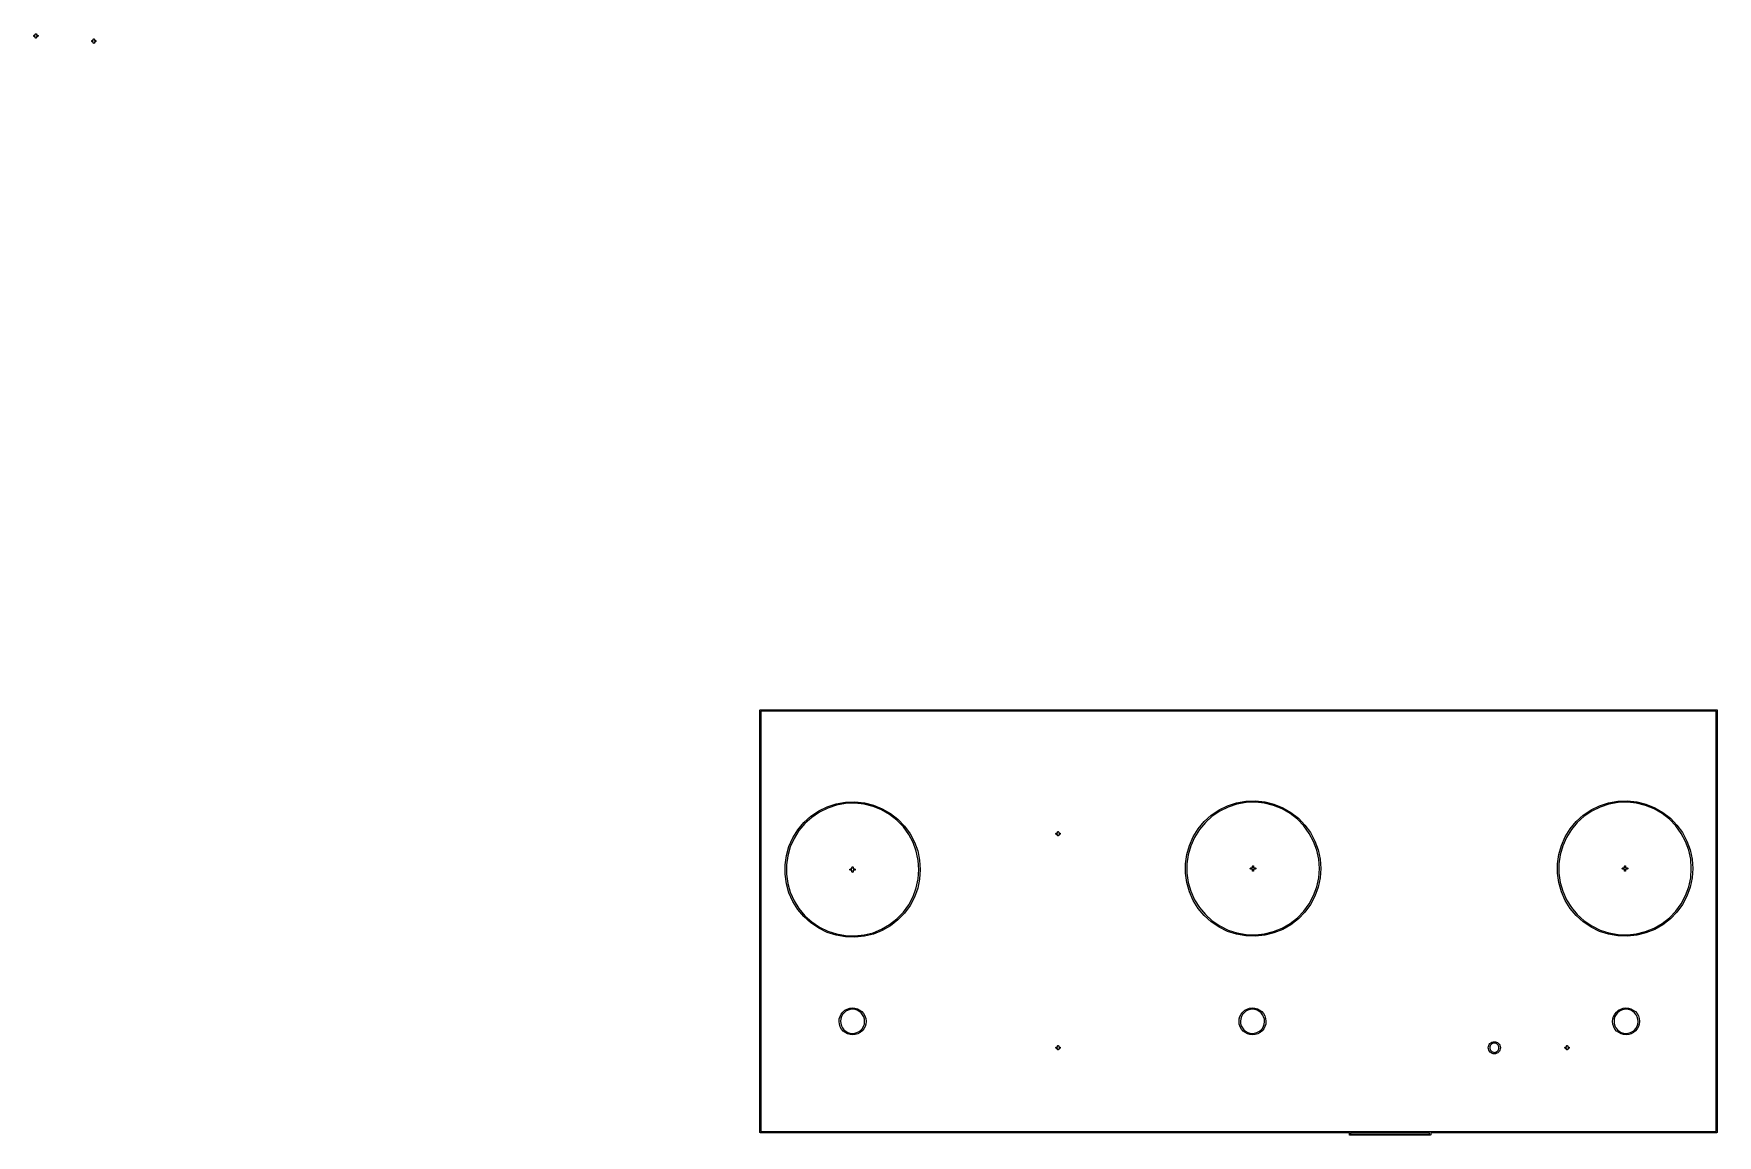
# Model space of a CAD drawing. Extents: x -7 to 196, y -132 to 1.
import ezdxf

# ---------------------------------------------------------------- set-up
doc = ezdxf.new("R2010")
doc.units = 0
doc.header["$MEASUREMENT"] = 0
doc.layers.add('BLACK', color=7, linetype='CONTINUOUS')

msp = doc.modelspace()

# ---------------------------------------------------------------- linework, layer by layer
at = {"layer": 'BLACK', "linetype": 'CONTINUOUS'}
for p, q in [((-7.25086, 0.635), (-7.24941, 0.649702)), ((-7.24941, 0.620298), (-7.25086, 0.635)), ((-7.24941, 0.649702), (-7.24512, 0.66384)), ((-7.24512, 0.60616), (-7.24941, 0.620298)), ((-7.24512, 0.66384), (-7.23816, 0.676869)), ((-7.23816, 0.593131), (-7.24512, 0.60616)), ((-7.23816, 0.676869), (-7.22879, 0.688289)), ((-7.22879, 0.581711), (-7.23816, 0.593131)), ((-7.22879, 0.688289), (-7.21737, 0.697661)), ((-7.21737, 0.572339), (-7.22879, 0.581711)), ((-7.21737, 0.697661), (-7.20434, 0.704625)), ((-7.20434, 0.565375), (-7.21737, 0.572339)), ((-7.20434, 0.704625), (-7.1902, 0.708914)), ((-7.1902, 0.561086), (-7.20434, 0.565375)), ((-7.1902, 0.708914), (-7.17917, 0.71)), ((-7.17917, 0.56), (-7.1902, 0.561086)), ((-7.17917, 0.71), (-7.06, 0.71)), ((-7.06, 0.56), (-7.17917, 0.56)), ((-7.06, 0.829175), (-7.05891, 0.840202)), ((-7.06, 0.71), (-7.06, 0.829175)), ((-7.06, 0.440825), (-7.06, 0.56)), ((-7.05891, 0.429798), (-7.06, 0.440825)), ((-7.05891, 0.840202), (-7.05462, 0.85434)), ((-7.05462, 0.41566), (-7.05891, 0.429798)), ((-7.05462, 0.85434), (-7.04766, 0.867369)), ((-7.04766, 0.402631), (-7.05462, 0.41566)), ((-7.04766, 0.867369), (-7.03829, 0.878789)), ((-7.03829, 0.391211), (-7.04766, 0.402631)), ((-7.03829, 0.878789), (-7.02687, 0.888161)), ((-7.02687, 0.381839), (-7.03829, 0.391211)), ((-7.02687, 0.888161), (-7.01384, 0.895125)), ((-7.01384, 0.374875), (-7.02687, 0.381839)), ((-7.01384, 0.895125), (-6.9997, 0.899414)), ((-6.9997, 0.370586), (-7.01384, 0.374875)), ((-6.9997, 0.899414), (-6.985, 0.900862)), ((-6.985, 0.369138), (-6.9997, 0.370586)), ((-6.985, 0.900862), (-6.9703, 0.899414)), ((-6.9703, 0.370586), (-6.985, 0.369138)), ((-6.9703, 0.899414), (-6.95616, 0.895125)), ((-6.95616, 0.374875), (-6.9703, 0.370586)), ((-6.95616, 0.895125), (-6.94313, 0.888161)), ((-6.94313, 0.381839), (-6.95616, 0.374875)), ((-6.94313, 0.888161), (-6.93171, 0.878789)), ((-6.93171, 0.391211), (-6.94313, 0.381839)), ((-6.93171, 0.878789), (-6.92234, 0.867369)), ((-6.92234, 0.402631), (-6.93171, 0.391211)), ((-6.92234, 0.867369), (-6.91538, 0.85434)), ((-6.91538, 0.41566), (-6.92234, 0.402631)), ((-6.91538, 0.85434), (-6.91109, 0.840202)), ((-6.91109, 0.429798), (-6.91538, 0.41566)), ((-6.91109, 0.840202), (-6.91, 0.829175)), ((-6.91, 0.440825), (-6.91109, 0.429798)), ((-6.91, 0.829175), (-6.91, 0.71)), ((-6.91, 0.71), (-6.79082, 0.71)), ((-6.79082, 0.56), (-6.91, 0.56)), ((-6.91, 0.56), (-6.91, 0.440825)), ((-6.79082, 0.71), (-6.7798, 0.708914)), ((-6.7798, 0.561086), (-6.79082, 0.56)), ((-6.7798, 0.708914), (-6.76566, 0.704625)), ((-6.76566, 0.565375), (-6.7798, 0.561086)), ((-6.76566, 0.704625), (-6.75263, 0.697661)), ((-6.75263, 0.572339), (-6.76566, 0.565375)), ((-6.75263, 0.697661), (-6.74121, 0.688289)), ((-6.74121, 0.581711), (-6.75263, 0.572339)), ((-6.74121, 0.688289), (-6.73184, 0.676869)), ((-6.73184, 0.593131), (-6.74121, 0.581711)), ((-6.73184, 0.676869), (-6.72487, 0.66384)), ((-6.72487, 0.60616), (-6.73184, 0.593131)), ((-6.72487, 0.66384), (-6.72059, 0.649702)), ((-6.72059, 0.620298), (-6.72487, 0.60616)), ((-6.72059, 0.649702), (-6.71914, 0.635)), ((-6.71914, 0.635), (-6.72059, 0.620298)), ((-0.265862, 0), (-0.264414, 0.014702)), ((-0.264414, -0.014702), (-0.265862, 0)), ((-0.264414, 0.014702), (-0.260125, 0.02884)), ((-0.260125, 0.02884), (-0.253161, 0.041869)), ((-0.253161, 0.041869), (-0.243789, 0.053289)), ((-0.243789, 0.053289), (-0.232369, 0.062661)), ((-0.232369, 0.062661), (-0.21934, 0.069625)), ((-0.21934, 0.069625), (-0.205202, 0.073914)), ((-0.205202, 0.073914), (-0.194175, 0.075)), ((-0.194175, 0.075), (-0.075, 0.075)), ((-0.075, 0.075), (-0.074999, 0.194175)), ((-0.074999, 0.194175), (-0.073913, 0.205202)), ((-0.073913, 0.205202), (-0.069624, 0.21934)), ((-0.069624, 0.21934), (-0.06266, 0.232369)), ((-0.06266, 0.232369), (-0.053288, 0.243789)), ((-0.053288, 0.243789), (-0.041868, 0.253161)), ((-0.041868, 0.253161), (-0.028839, 0.260125)), ((-0.028839, 0.260125), (-0.014701, 0.264414)), ((-0.014701, 0.264414), (0, 0.265862)), ((0, 0.265862), (0.014702, 0.264414)), ((0.014702, 0.264414), (0.02884, 0.260125)), ((0.02884, 0.260125), (0.041869, 0.253161)), ((0.041869, 0.253161), (0.053289, 0.243789)), ((0.053289, 0.243789), (0.062661, 0.232369)), ((0.062661, 0.232369), (0.069625, 0.21934)), ((0.069625, 0.21934), (0.073914, 0.205202)), ((0.073914, 0.205202), (0.075, 0.194175)), ((0.075, 0.194175), (0.075, 0.075)), ((0.075, 0.075), (0.194175, 0.075)), ((0.194175, 0.075), (0.205202, 0.073914)), ((0.205202, 0.073914), (0.21934, 0.069625)), ((0.21934, 0.069625), (0.232369, 0.062661)), ((0.232369, 0.062661), (0.243789, 0.053289)), ((0.243789, 0.053289), (0.253161, 0.041869)), ((0.253161, 0.041869), (0.260125, 0.02884)), ((0.260125, 0.02884), (0.264414, 0.014702)), ((0.264414, 0.014702), (0.265862, 0)), ((0.265862, 0), (0.264414, -0.014702)), ((-0.260125, -0.02884), (-0.264414, -0.014702)), ((-0.253161, -0.041869), (-0.260125, -0.02884)), ((-0.243789, -0.053289), (-0.253161, -0.041869)), ((-0.232369, -0.062661), (-0.243789, -0.053289)), ((-0.21934, -0.069625), (-0.232369, -0.062661)), ((-0.205202, -0.073914), (-0.21934, -0.069625)), ((-0.194175, -0.075), (-0.205202, -0.073914)), ((-0.075, -0.075), (-0.194175, -0.075)), ((-0.074999, -0.194175), (-0.075, -0.075)), ((-0.073913, -0.205202), (-0.074999, -0.194175)), ((-0.069624, -0.21934), (-0.073913, -0.205202)), ((-0.06266, -0.232369), (-0.069624, -0.21934)), ((-0.053288, -0.243789), (-0.06266, -0.232369)), ((-0.041868, -0.253161), (-0.053288, -0.243789)), ((-0.028839, -0.260125), (-0.041868, -0.253161)), ((-0.014701, -0.264414), (-0.028839, -0.260125)), ((0, -0.265862), (-0.014701, -0.264414)), ((0.014702, -0.264414), (0, -0.265862)), ((0.02884, -0.260125), (0.014702, -0.264414)), ((0.041869, -0.253161), (0.02884, -0.260125)), ((0.053289, -0.243789), (0.041869, -0.253161)), ((0.062661, -0.232369), (0.053289, -0.243789)), ((0.069625, -0.21934), (0.062661, -0.232369)), ((0.073914, -0.205202), (0.069625, -0.21934)), ((0.075, -0.194175), (0.073914, -0.205202)), ((0.194175, -0.075), (0.075, -0.075)), ((0.075, -0.075), (0.075, -0.194175)), ((0.205202, -0.073914), (0.194175, -0.075)), ((0.21934, -0.069625), (0.205202, -0.073914)), ((0.232369, -0.062661), (0.21934, -0.069625)), ((0.243789, -0.053289), (0.232369, -0.062661)), ((0.253161, -0.041869), (0.243789, -0.053289)), ((0.260125, -0.02884), (0.253161, -0.041869)), ((0.264414, -0.014702), (0.260125, -0.02884)), ((80.2521, -80.645), (80.2536, -80.6303)), ((80.2525, -80.6487), (80.2521, -80.645)), ((80.2525, -81.8552), (80.2525, -80.6487)), ((80.2536, -80.6303), (80.2579, -80.6162)), ((80.2579, -80.6162), (80.2648, -80.6031)), ((80.2648, -80.6031), (80.2742, -80.5917)), ((80.2742, -80.5917), (80.2856, -80.5823)), ((80.2856, -80.5823), (80.2987, -80.5754)), ((80.2987, -80.5754), (80.3128, -80.5711)), ((80.3128, -80.5711), (80.3238, -80.57)), ((80.3238, -80.57), (80.3275, -80.5696)), ((80.3275, -80.5696), (80.3312, -80.57)), ((80.3312, -80.57), (195.576, -80.57)), ((195.505, -80.72), (80.4025, -80.72)), ((80.4025, -80.72), (80.4025, -131.37)), ((195.505, -81.9113), (195.505, -80.72)), ((195.576, -80.57), (195.58, -80.5696)), ((195.58, -80.5696), (195.584, -80.57)), ((195.584, -80.57), (195.595, -80.5711)), ((195.595, -80.5711), (195.609, -80.5754)), ((195.609, -80.5754), (195.622, -80.5823)), ((195.622, -80.5823), (195.633, -80.5917)), ((195.633, -80.5917), (195.643, -80.6031)), ((195.643, -80.6031), (195.65, -80.6162)), ((195.65, -80.6162), (195.654, -80.6303)), ((195.654, -80.6303), (195.655, -80.645)), ((195.655, -80.645), (195.655, -80.6487)), ((195.655, -80.6487), (195.655, -131.441)), ((80.2525, -130.115), (80.2525, -81.8552)), ((80.2525, -81.8552), (80.2525, -81.8552)), ((195.505, -130.179), (195.505, -81.9113)), ((86.4154, -93.3908), (87.3594, -92.7541)), ((87.4444, -92.9014), (86.5201, -93.5248)), ((87.3594, -92.7541), (88.3827, -92.255)), ((88.4464, -92.4126), (87.4444, -92.9014)), ((88.3827, -92.255), (89.4656, -91.9032)), ((89.5067, -92.0681), (88.4464, -92.4126)), ((89.4656, -91.9032), (90.5869, -91.7055)), ((90.6047, -91.8745), (89.5067, -92.0681)), ((90.5869, -91.7055), (91.7248, -91.6657)), ((91.7189, -91.8356), (90.6047, -91.8745)), ((92.8277, -91.9522), (91.7189, -91.8356)), ((91.7248, -91.6657), (92.8572, -91.7847)), ((93.9094, -92.2219), (92.8277, -91.9522)), ((92.8572, -91.7847), (93.962, -92.0602)), ((94.9431, -92.6395), (93.9094, -92.2219)), ((93.962, -92.0602), (95.0177, -92.4867)), ((95.9086, -93.197), (94.9431, -92.6395)), ((95.0177, -92.4867), (96.0037, -93.056)), ((96.7872, -93.8833), (95.9086, -93.197)), ((96.0037, -93.056), (96.9009, -93.757)), ((133.829, -94.0257), (134.675, -93.2638)), ((134.675, -93.2638), (135.619, -92.6272)), ((135.704, -92.7744), (134.78, -93.3978)), ((135.619, -92.6272), (136.643, -92.128)), ((136.706, -92.2856), (135.704, -92.7744)), ((136.643, -92.128), (137.726, -91.7762)), ((137.767, -91.9411), (136.706, -92.2856)), ((137.726, -91.7762), (138.847, -91.5785)), ((138.865, -91.7475), (137.767, -91.9411)), ((138.847, -91.5785), (139.985, -91.5387)), ((139.979, -91.7086), (138.865, -91.7475)), ((141.088, -91.8252), (139.979, -91.7086)), ((139.985, -91.5387), (141.117, -91.6577)), ((142.169, -92.0949), (141.088, -91.8252)), ((141.117, -91.6577), (142.222, -91.9332)), ((143.203, -92.5125), (142.169, -92.0949)), ((142.222, -91.9332), (143.278, -92.3597)), ((144.169, -93.07), (143.203, -92.5125)), ((143.278, -92.3597), (144.264, -92.929)), ((145.047, -93.7563), (144.169, -93.07)), ((144.264, -92.929), (145.161, -93.63)), ((178.66, -94.0257), (179.506, -93.2638)), ((179.506, -93.2638), (180.45, -92.6272)), ((180.535, -92.7744), (179.611, -93.3978)), ((180.45, -92.6272), (181.474, -92.128)), ((181.537, -92.2856), (180.535, -92.7744)), ((181.474, -92.128), (182.557, -91.7762)), ((182.598, -91.9411), (181.537, -92.2856)), ((182.557, -91.7762), (183.678, -91.5785)), ((183.696, -91.7475), (182.598, -91.9411)), ((183.678, -91.5785), (184.816, -91.5387)), ((184.81, -91.7086), (183.696, -91.7475)), ((185.919, -91.8252), (184.81, -91.7086)), ((184.816, -91.5387), (185.948, -91.6577)), ((187, -92.0949), (185.919, -91.8252)), ((185.948, -91.6577), (187.053, -91.9332)), ((188.034, -92.5125), (187, -92.0949)), ((187.053, -91.9332), (188.109, -92.3597)), ((189, -93.07), (188.034, -92.5125)), ((188.109, -92.3597), (189.095, -92.929)), ((189.878, -93.7563), (189, -93.07)), ((189.095, -92.929), (189.992, -93.63)), ((84.234, -95.9905), (84.8374, -95.0249)), ((84.9749, -95.1249), (84.3841, -96.0703)), ((84.8374, -95.0249), (85.5693, -94.1527)), ((85.6916, -94.2708), (84.9749, -95.1249)), ((85.5693, -94.1527), (86.4154, -93.3908)), ((86.5201, -93.5248), (85.6916, -94.2708)), ((97.5617, -94.6853), (96.7872, -93.8833)), ((96.9009, -93.757), (97.6919, -94.576)), ((98.217, -95.5873), (97.5617, -94.6853)), ((97.6919, -94.576), (98.3611, -95.4972)), ((116.13, -95.3098), (116.131, -95.2988)), ((116.13, -95.429), (116.13, -95.3098)), ((116.131, -95.2988), (116.135, -95.2847)), ((116.135, -95.2847), (116.142, -95.2716)), ((116.142, -95.2716), (116.152, -95.2602)), ((116.152, -95.2602), (116.163, -95.2508)), ((116.163, -95.2508), (116.176, -95.2439)), ((116.176, -95.2439), (116.19, -95.2396)), ((116.19, -95.2396), (116.205, -95.2381)), ((116.205, -95.2381), (116.22, -95.2396)), ((116.22, -95.2396), (116.234, -95.2439)), ((116.234, -95.2439), (116.247, -95.2508)), ((116.247, -95.2508), (116.258, -95.2602)), ((116.258, -95.2602), (116.268, -95.2716)), ((116.268, -95.2716), (116.275, -95.2847)), ((116.275, -95.2847), (116.279, -95.2988)), ((116.279, -95.2988), (116.28, -95.3098)), ((116.28, -95.3098), (116.28, -95.429)), ((132.494, -95.8635), (133.097, -94.8979)), ((133.235, -94.9979), (132.644, -95.9433)), ((133.097, -94.8979), (133.829, -94.0257)), ((133.952, -94.1438), (133.235, -94.9979)), ((134.78, -93.3978), (133.952, -94.1438)), ((145.822, -94.5583), (145.047, -93.7563)), ((145.161, -93.63), (145.952, -94.449)), ((146.477, -95.4603), (145.822, -94.5583)), ((145.952, -94.449), (146.621, -95.3702)), ((177.325, -95.8635), (177.928, -94.8979)), ((178.066, -94.9979), (177.475, -95.9433)), ((177.928, -94.8979), (178.66, -94.0257)), ((178.783, -94.1438), (178.066, -94.9979)), ((179.611, -93.3978), (178.783, -94.1438)), ((190.653, -94.5583), (189.878, -93.7563)), ((189.992, -93.63), (190.783, -94.449)), ((191.308, -95.4603), (190.653, -94.5583)), ((190.783, -94.449), (191.452, -95.3702)), ((83.4571, -98.1252), (83.7709, -97.0307)), ((83.9307, -97.0888), (83.6234, -98.1605)), ((83.7709, -97.0307), (84.234, -95.9905)), ((84.3841, -96.0703), (83.9307, -97.0888)), ((98.7404, -96.5717), (98.217, -95.5873)), ((98.3611, -95.4972), (98.8957, -96.5025)), ((99.1217, -97.6193), (98.7404, -96.5717)), ((98.8957, -96.5025), (99.2851, -97.5725)), ((115.939, -95.504), (115.941, -95.4893)), ((115.941, -95.5187), (115.939, -95.504)), ((115.941, -95.4893), (115.945, -95.4752)), ((115.945, -95.5328), (115.941, -95.5187)), ((115.945, -95.4752), (115.952, -95.4621)), ((115.952, -95.5459), (115.945, -95.5328)), ((115.952, -95.4621), (115.961, -95.4507)), ((115.961, -95.5573), (115.952, -95.5459)), ((115.961, -95.4507), (115.973, -95.4413)), ((115.973, -95.5667), (115.961, -95.5573)), ((115.973, -95.4413), (115.986, -95.4344)), ((115.986, -95.5736), (115.973, -95.5667)), ((115.986, -95.4344), (116, -95.4301)), ((116, -95.5779), (115.986, -95.5736)), ((116, -95.4301), (116.011, -95.429)), ((116.011, -95.579), (116, -95.5779)), ((116.011, -95.429), (116.13, -95.429)), ((116.13, -95.579), (116.011, -95.579)), ((116.13, -95.6982), (116.13, -95.579)), ((116.131, -95.7092), (116.13, -95.6982)), ((116.135, -95.7233), (116.131, -95.7092)), ((116.142, -95.7364), (116.135, -95.7233)), ((116.152, -95.7478), (116.142, -95.7364)), ((116.163, -95.7572), (116.152, -95.7478)), ((116.176, -95.7641), (116.163, -95.7572)), ((116.19, -95.7684), (116.176, -95.7641)), ((116.205, -95.7699), (116.19, -95.7684)), ((116.22, -95.7684), (116.205, -95.7699)), ((116.234, -95.7641), (116.22, -95.7684)), ((116.247, -95.7572), (116.234, -95.7641)), ((116.258, -95.7478), (116.247, -95.7572)), ((116.268, -95.7364), (116.258, -95.7478)), ((116.275, -95.7233), (116.268, -95.7364)), ((116.279, -95.7092), (116.275, -95.7233)), ((116.28, -95.6982), (116.279, -95.7092)), ((116.28, -95.429), (116.399, -95.429)), ((116.399, -95.579), (116.28, -95.579)), ((116.28, -95.579), (116.28, -95.6982)), ((116.399, -95.429), (116.41, -95.4301)), ((116.41, -95.5779), (116.399, -95.579)), ((116.41, -95.4301), (116.424, -95.4344)), ((116.424, -95.5736), (116.41, -95.5779)), ((116.424, -95.4344), (116.437, -95.4413)), ((116.437, -95.5667), (116.424, -95.5736)), ((116.437, -95.4413), (116.449, -95.4507)), ((116.449, -95.5573), (116.437, -95.5667)), ((116.449, -95.4507), (116.458, -95.4621)), ((116.458, -95.5459), (116.449, -95.5573)), ((116.458, -95.4621), (116.465, -95.4752)), ((116.465, -95.5328), (116.458, -95.5459)), ((116.465, -95.4752), (116.469, -95.4893)), ((116.469, -95.5187), (116.465, -95.5328)), ((116.469, -95.4893), (116.471, -95.504)), ((116.471, -95.504), (116.469, -95.5187)), ((131.717, -97.9982), (132.031, -96.9037)), ((132.191, -96.9618), (131.883, -98.0335)), ((132.031, -96.9037), (132.494, -95.8635)), ((132.644, -95.9433), (132.191, -96.9618)), ((147, -96.4447), (146.477, -95.4603)), ((146.621, -95.3702), (147.156, -96.3755)), ((147.382, -97.4923), (147, -96.4447)), ((147.156, -96.3755), (147.545, -97.4455)), ((176.548, -97.9982), (176.862, -96.9037)), ((177.022, -96.9618), (176.714, -98.0335)), ((176.862, -96.9037), (177.325, -95.8635)), ((177.475, -95.9433), (177.022, -96.9618)), ((191.831, -96.4447), (191.308, -95.4603)), ((191.452, -95.3702), (191.987, -96.3755)), ((192.213, -97.4923), (191.831, -96.4447)), ((191.987, -96.3755), (192.376, -97.4455)), ((83.2986, -99.2527), (83.4571, -98.1252)), ((83.2986, -100.391), (83.2986, -99.2527)), ((83.6234, -98.1605), (83.4682, -99.2646)), ((83.4682, -99.2646), (83.4682, -100.379)), ((99.3535, -98.7098), (99.1217, -97.6193)), ((99.2851, -97.5725), (99.5218, -98.6862)), ((99.4312, -99.822), (99.3535, -98.7098)), ((99.5218, -98.6862), (99.6012, -99.822)), ((131.559, -99.1257), (131.717, -97.9982)), ((131.559, -100.264), (131.559, -99.1257)), ((131.883, -98.0335), (131.728, -99.1376)), ((131.728, -99.1376), (131.728, -100.252)), ((139.626, -99.4263), (139.63, -99.4122)), ((139.63, -99.4122), (139.637, -99.3991)), ((139.637, -99.3991), (139.647, -99.3877)), ((139.647, -99.3877), (139.658, -99.3783)), ((139.658, -99.3783), (139.671, -99.3714)), ((139.671, -99.3714), (139.685, -99.3671)), ((139.685, -99.3671), (139.7, -99.3656)), ((139.7, -99.3656), (139.715, -99.3671)), ((139.715, -99.3671), (139.729, -99.3714)), ((139.729, -99.3714), (139.742, -99.3783)), ((139.742, -99.3783), (139.753, -99.3877)), ((139.753, -99.3877), (139.763, -99.3991)), ((139.763, -99.3991), (139.77, -99.4122)), ((139.77, -99.4122), (139.774, -99.4263)), ((147.613, -98.5828), (147.382, -97.4923)), ((147.545, -97.4455), (147.782, -98.5592)), ((147.691, -99.695), (147.613, -98.5828)), ((147.782, -98.5592), (147.861, -99.695)), ((176.39, -99.1257), (176.548, -97.9982)), ((176.39, -100.264), (176.39, -99.1257)), ((176.714, -98.0335), (176.559, -99.1376)), ((176.559, -99.1376), (176.559, -100.252)), ((184.457, -99.4263), (184.461, -99.4122)), ((184.461, -99.4122), (184.468, -99.3991)), ((184.468, -99.3991), (184.478, -99.3877)), ((184.478, -99.3877), (184.489, -99.3783)), ((184.489, -99.3783), (184.502, -99.3714)), ((184.502, -99.3714), (184.516, -99.3671)), ((184.516, -99.3671), (184.531, -99.3656)), ((184.531, -99.3656), (184.546, -99.3671)), ((184.546, -99.3671), (184.56, -99.3714)), ((184.56, -99.3714), (184.573, -99.3783)), ((184.573, -99.3783), (184.584, -99.3877)), ((184.584, -99.3877), (184.594, -99.3991)), ((184.594, -99.3991), (184.601, -99.4122)), ((184.601, -99.4122), (184.605, -99.4263)), ((192.444, -98.5828), (192.213, -97.4923)), ((192.376, -97.4455), (192.613, -98.5592)), ((192.522, -99.695), (192.444, -98.5828)), ((192.613, -98.5592), (192.692, -99.695)), ((83.4571, -101.519), (83.2986, -100.391)), ((83.4682, -100.379), (83.6234, -101.483)), ((91.1106, -99.822), (91.1121, -99.8073)), ((91.1121, -99.8367), (91.1106, -99.822)), ((91.1121, -99.8073), (91.1164, -99.7932)), ((91.1164, -99.8508), (91.1121, -99.8367)), ((91.1164, -99.7932), (91.1233, -99.7801)), ((91.1233, -99.8639), (91.1164, -99.8508)), ((91.1233, -99.7801), (91.1327, -99.7687)), ((91.1327, -99.8753), (91.1233, -99.8639)), ((91.1327, -99.7687), (91.1441, -99.7593)), ((91.1441, -99.8847), (91.1327, -99.8753)), ((91.1441, -99.7593), (91.1572, -99.7524)), ((91.1572, -99.8916), (91.1441, -99.8847)), ((91.1572, -99.7524), (91.1713, -99.7481)), ((91.1713, -99.8959), (91.1572, -99.8916)), ((91.1713, -99.7481), (91.1823, -99.747)), ((91.1823, -99.897), (91.1713, -99.8959)), ((91.1823, -99.747), (91.365, -99.747)), ((91.365, -99.897), (91.1823, -99.897)), ((91.365, -99.5643), (91.3661, -99.5533)), ((91.365, -99.747), (91.365, -99.5643)), ((91.365, -100.08), (91.365, -99.897)), ((91.3661, -100.091), (91.365, -100.08)), ((91.3661, -99.5533), (91.3704, -99.5392)), ((91.3704, -100.105), (91.3661, -100.091)), ((91.3704, -99.5392), (91.3773, -99.5261)), ((91.3773, -100.118), (91.3704, -100.105)), ((91.3773, -99.5261), (91.3867, -99.5147)), ((91.3867, -100.129), (91.3773, -100.118)), ((91.3867, -99.5147), (91.3981, -99.5053)), ((91.3981, -100.139), (91.3867, -100.129)), ((91.3981, -99.5053), (91.4112, -99.4984)), ((91.4112, -100.146), (91.3981, -100.139)), ((91.4112, -99.4984), (91.4253, -99.4941)), ((91.4253, -100.15), (91.4112, -100.146)), ((91.4253, -99.4941), (91.44, -99.4926)), ((91.44, -100.151), (91.4253, -100.15)), ((91.44, -99.4926), (91.4547, -99.4941)), ((91.4547, -100.15), (91.44, -100.151)), ((91.4547, -99.4941), (91.4688, -99.4984)), ((91.4688, -100.146), (91.4547, -100.15)), ((91.4688, -99.4984), (91.4819, -99.5053)), ((91.4819, -100.139), (91.4688, -100.146)), ((91.4819, -99.5053), (91.4933, -99.5147)), ((91.4933, -100.129), (91.4819, -100.139)), ((91.4933, -99.5147), (91.5027, -99.5261)), ((91.5027, -100.118), (91.4933, -100.129)), ((91.5027, -99.5261), (91.5096, -99.5392)), ((91.5096, -100.105), (91.5027, -100.118)), ((91.5096, -99.5392), (91.5139, -99.5533)), ((91.5139, -100.091), (91.5096, -100.105)), ((91.5139, -99.5533), (91.515, -99.5643)), ((91.515, -100.08), (91.5139, -100.091)), ((91.515, -99.5643), (91.515, -99.747)), ((91.515, -99.747), (91.6977, -99.747)), ((91.6977, -99.897), (91.515, -99.897)), ((91.515, -99.897), (91.515, -100.08)), ((91.6977, -99.747), (91.7087, -99.7481)), ((91.7087, -99.8959), (91.6977, -99.897)), ((91.7087, -99.7481), (91.7228, -99.7524)), ((91.7228, -99.8916), (91.7087, -99.8959)), ((91.7228, -99.7524), (91.7359, -99.7593)), ((91.7359, -99.8847), (91.7228, -99.8916)), ((91.7359, -99.7593), (91.7473, -99.7687)), ((91.7473, -99.8753), (91.7359, -99.8847)), ((91.7473, -99.7687), (91.7567, -99.7801)), ((91.7567, -99.8639), (91.7473, -99.8753)), ((91.7567, -99.7801), (91.7636, -99.7932)), ((91.7636, -99.8508), (91.7567, -99.8639)), ((91.7636, -99.7932), (91.7679, -99.8073)), ((91.7679, -99.8367), (91.7636, -99.8508)), ((91.7679, -99.8073), (91.7694, -99.822)), ((91.7694, -99.822), (91.7679, -99.8367)), ((99.1217, -102.025), (99.3535, -100.934)), ((99.5218, -100.958), (99.2851, -102.072)), ((99.3535, -100.934), (99.4312, -99.822)), ((99.6012, -99.822), (99.5218, -100.958)), ((131.717, -101.392), (131.559, -100.264)), ((132.031, -102.486), (131.717, -101.392)), ((131.728, -100.252), (131.883, -101.356)), ((131.883, -101.356), (132.191, -102.428)), ((139.371, -99.695), (139.372, -99.6803)), ((139.372, -99.7097), (139.371, -99.695)), ((139.372, -99.6803), (139.376, -99.6662)), ((139.376, -99.7238), (139.372, -99.7097)), ((139.376, -99.6662), (139.383, -99.6531)), ((139.383, -99.7369), (139.376, -99.7238)), ((139.383, -99.6531), (139.393, -99.6417)), ((139.393, -99.7483), (139.383, -99.7369)), ((139.393, -99.6417), (139.404, -99.6323)), ((139.404, -99.7577), (139.393, -99.7483)), ((139.404, -99.6323), (139.417, -99.6254)), ((139.417, -99.7646), (139.404, -99.7577)), ((139.417, -99.6254), (139.431, -99.6211)), ((139.431, -99.7689), (139.417, -99.7646)), ((139.431, -99.6211), (139.442, -99.62)), ((139.442, -99.77), (139.431, -99.7689)), ((139.442, -99.62), (139.625, -99.62)), ((139.625, -99.77), (139.442, -99.77)), ((139.625, -99.4373), (139.626, -99.4263)), ((139.625, -99.62), (139.625, -99.4373)), ((139.625, -99.9527), (139.625, -99.77)), ((139.626, -99.9637), (139.625, -99.9527)), ((139.63, -99.9778), (139.626, -99.9637)), ((139.637, -99.9909), (139.63, -99.9778)), ((139.647, -100.002), (139.637, -99.9909)), ((139.658, -100.012), (139.647, -100.002)), ((139.671, -100.019), (139.658, -100.012)), ((139.685, -100.023), (139.671, -100.019)), ((139.7, -100.024), (139.685, -100.023)), ((139.715, -100.023), (139.7, -100.024)), ((139.729, -100.019), (139.715, -100.023)), ((139.742, -100.012), (139.729, -100.019)), ((139.753, -100.002), (139.742, -100.012)), ((139.763, -99.9909), (139.753, -100.002)), ((139.77, -99.9778), (139.763, -99.9909)), ((139.774, -99.9637), (139.77, -99.9778)), ((139.774, -99.4263), (139.775, -99.4373)), ((139.775, -99.9527), (139.774, -99.9637)), ((139.775, -99.4373), (139.775, -99.62)), ((139.775, -99.62), (139.958, -99.62)), ((139.958, -99.77), (139.775, -99.77)), ((139.775, -99.77), (139.775, -99.9527)), ((139.958, -99.62), (139.969, -99.6211)), ((139.969, -99.7689), (139.958, -99.77)), ((139.969, -99.6211), (139.983, -99.6254)), ((139.983, -99.7646), (139.969, -99.7689)), ((139.983, -99.6254), (139.996, -99.6323)), ((139.996, -99.7577), (139.983, -99.7646)), ((139.996, -99.6323), (140.007, -99.6417)), ((140.007, -99.7483), (139.996, -99.7577)), ((140.007, -99.6417), (140.017, -99.6531)), ((140.017, -99.7369), (140.007, -99.7483)), ((140.017, -99.6531), (140.024, -99.6662)), ((140.024, -99.7238), (140.017, -99.7369)), ((140.024, -99.6662), (140.028, -99.6803)), ((140.028, -99.7097), (140.024, -99.7238)), ((140.028, -99.6803), (140.029, -99.695)), ((140.029, -99.695), (140.028, -99.7097)), ((147.382, -101.898), (147.613, -100.807)), ((147.782, -100.831), (147.545, -101.945)), ((147.613, -100.807), (147.691, -99.695)), ((147.861, -99.695), (147.782, -100.831)), ((176.548, -101.392), (176.39, -100.264)), ((176.862, -102.486), (176.548, -101.392)), ((176.559, -100.252), (176.714, -101.356)), ((176.714, -101.356), (177.022, -102.428)), ((184.202, -99.695), (184.203, -99.6803)), ((184.203, -99.7097), (184.202, -99.695)), ((184.203, -99.6803), (184.207, -99.6662)), ((184.207, -99.7238), (184.203, -99.7097)), ((184.207, -99.6662), (184.214, -99.6531)), ((184.214, -99.7369), (184.207, -99.7238)), ((184.214, -99.6531), (184.224, -99.6417)), ((184.224, -99.7483), (184.214, -99.7369)), ((184.224, -99.6417), (184.235, -99.6323)), ((184.235, -99.7577), (184.224, -99.7483)), ((184.235, -99.6323), (184.248, -99.6254)), ((184.248, -99.7646), (184.235, -99.7577)), ((184.248, -99.6254), (184.262, -99.6211)), ((184.262, -99.7689), (184.248, -99.7646)), ((184.262, -99.6211), (184.273, -99.62)), ((184.273, -99.77), (184.262, -99.7689)), ((184.273, -99.62), (184.456, -99.62)), ((184.456, -99.77), (184.273, -99.77)), ((184.456, -99.4373), (184.457, -99.4263)), ((184.456, -99.62), (184.456, -99.4373)), ((184.456, -99.9527), (184.456, -99.77)), ((184.457, -99.9637), (184.456, -99.9527)), ((184.461, -99.9778), (184.457, -99.9637)), ((184.468, -99.9909), (184.461, -99.9778)), ((184.478, -100.002), (184.468, -99.9909)), ((184.489, -100.012), (184.478, -100.002)), ((184.502, -100.019), (184.489, -100.012)), ((184.516, -100.023), (184.502, -100.019)), ((184.531, -100.024), (184.516, -100.023)), ((184.546, -100.023), (184.531, -100.024)), ((184.56, -100.019), (184.546, -100.023)), ((184.573, -100.012), (184.56, -100.019)), ((184.584, -100.002), (184.573, -100.012)), ((184.594, -99.9909), (184.584, -100.002)), ((184.601, -99.9778), (184.594, -99.9909)), ((184.605, -99.9637), (184.601, -99.9778)), ((184.605, -99.4263), (184.606, -99.4373)), ((184.606, -99.9527), (184.605, -99.9637)), ((184.606, -99.4373), (184.606, -99.62)), ((184.606, -99.62), (184.789, -99.62)), ((184.789, -99.77), (184.606, -99.77)), ((184.606, -99.77), (184.606, -99.9527)), ((184.789, -99.62), (184.8, -99.6211)), ((184.8, -99.7689), (184.789, -99.77)), ((184.8, -99.6211), (184.814, -99.6254)), ((184.814, -99.7646), (184.8, -99.7689)), ((184.814, -99.6254), (184.827, -99.6323)), ((184.827, -99.7577), (184.814, -99.7646)), ((184.827, -99.6323), (184.838, -99.6417)), ((184.838, -99.7483), (184.827, -99.7577)), ((184.838, -99.6417), (184.848, -99.6531)), ((184.848, -99.7369), (184.838, -99.7483)), ((184.848, -99.6531), (184.855, -99.6662)), ((184.855, -99.7238), (184.848, -99.7369)), ((184.855, -99.6662), (184.859, -99.6803)), ((184.859, -99.7097), (184.855, -99.7238)), ((184.859, -99.6803), (184.86, -99.695)), ((184.86, -99.695), (184.859, -99.7097)), ((192.213, -101.898), (192.444, -100.807)), ((192.613, -100.831), (192.376, -101.945)), ((192.444, -100.807), (192.522, -99.695)), ((192.692, -99.695), (192.613, -100.831)), ((83.7709, -102.613), (83.4571, -101.519)), ((83.6234, -101.483), (83.9307, -102.555)), ((84.234, -103.653), (83.7709, -102.613)), ((83.9307, -102.555), (84.3841, -103.574)), ((98.217, -104.057), (98.7404, -103.072)), ((98.8957, -103.141), (98.3611, -104.147)), ((98.7404, -103.072), (99.1217, -102.025)), ((99.2851, -102.072), (98.8957, -103.141)), ((132.494, -103.526), (132.031, -102.486)), ((132.191, -102.428), (132.644, -103.447)), ((132.644, -103.447), (133.235, -104.392)), ((146.477, -103.93), (147, -102.945)), ((147.156, -103.014), (146.621, -104.02)), ((147, -102.945), (147.382, -101.898)), ((147.545, -101.945), (147.156, -103.014)), ((177.325, -103.526), (176.862, -102.486)), ((177.022, -102.428), (177.475, -103.447)), ((177.475, -103.447), (178.066, -104.392)), ((191.308, -103.93), (191.831, -102.945)), ((191.987, -103.014), (191.452, -104.02)), ((191.831, -102.945), (192.213, -101.898)), ((192.376, -101.945), (191.987, -103.014)), ((84.8374, -104.619), (84.234, -103.653)), ((84.3841, -103.574), (84.9749, -104.519)), ((85.5693, -105.491), (84.8374, -104.619)), ((84.9749, -104.519), (85.6916, -105.373)), ((86.4154, -106.253), (85.5693, -105.491)), ((85.6916, -105.373), (86.5201, -106.119)), ((96.7872, -105.761), (97.5617, -104.959)), ((97.6919, -105.068), (96.9009, -105.887)), ((97.5617, -104.959), (98.217, -104.057)), ((98.3611, -104.147), (97.6919, -105.068)), ((133.097, -104.492), (132.494, -103.526)), ((133.829, -105.364), (133.097, -104.492)), ((133.235, -104.392), (133.952, -105.246)), ((134.675, -106.126), (133.829, -105.364)), ((133.952, -105.246), (134.78, -105.992)), ((145.047, -105.634), (145.822, -104.832)), ((145.952, -104.941), (145.161, -105.76)), ((145.822, -104.832), (146.477, -103.93)), ((146.621, -104.02), (145.952, -104.941)), ((177.928, -104.492), (177.325, -103.526)), ((178.66, -105.364), (177.928, -104.492)), ((178.066, -104.392), (178.783, -105.246)), ((179.506, -106.126), (178.66, -105.364)), ((178.783, -105.246), (179.611, -105.992)), ((189.878, -105.634), (190.653, -104.832)), ((190.783, -104.941), (189.992, -105.76)), ((190.653, -104.832), (191.308, -103.93)), ((191.452, -104.02), (190.783, -104.941)), ((87.3594, -106.89), (86.4154, -106.253)), ((86.5201, -106.119), (87.4444, -106.743)), ((88.3827, -107.389), (87.3594, -106.89)), ((87.4444, -106.743), (88.4464, -107.231)), ((89.4656, -107.741), (88.3827, -107.389)), ((88.4464, -107.231), (89.5067, -107.576)), ((92.8277, -107.692), (93.9094, -107.422)), ((93.9094, -107.422), (94.9431, -107.004)), ((95.0177, -107.157), (93.962, -107.584)), ((94.9431, -107.004), (95.9086, -106.447)), ((96.0037, -106.588), (95.0177, -107.157)), ((95.9086, -106.447), (96.7872, -105.761)), ((96.9009, -105.887), (96.0037, -106.588)), ((135.619, -106.763), (134.675, -106.126)), ((134.78, -105.992), (135.704, -106.616)), ((136.643, -107.262), (135.619, -106.763)), ((135.704, -106.616), (136.706, -107.104)), ((137.726, -107.614), (136.643, -107.262)), ((136.706, -107.104), (137.767, -107.449)), ((137.767, -107.449), (138.865, -107.642)), ((141.088, -107.565), (142.169, -107.295)), ((142.222, -107.457), (141.117, -107.732)), ((142.169, -107.295), (143.203, -106.877)), ((143.278, -107.03), (142.222, -107.457)), ((143.203, -106.877), (144.169, -106.32)), ((144.264, -106.461), (143.278, -107.03)), ((144.169, -106.32), (145.047, -105.634)), ((145.161, -105.76), (144.264, -106.461)), ((180.45, -106.763), (179.506, -106.126)), ((179.611, -105.992), (180.535, -106.616)), ((181.474, -107.262), (180.45, -106.763)), ((180.535, -106.616), (181.537, -107.104)), ((182.557, -107.614), (181.474, -107.262)), ((181.537, -107.104), (182.598, -107.449)), ((182.598, -107.449), (183.696, -107.642)), ((185.919, -107.565), (187, -107.295)), ((187.053, -107.457), (185.948, -107.732)), ((187, -107.295), (188.034, -106.877)), ((188.109, -107.03), (187.053, -107.457)), ((188.034, -106.877), (189, -106.32)), ((189.095, -106.461), (188.109, -107.03)), ((189, -106.32), (189.878, -105.634)), ((189.992, -105.76), (189.095, -106.461)), ((90.5869, -107.939), (89.4656, -107.741)), ((89.5067, -107.576), (90.6047, -107.769)), ((91.7248, -107.978), (90.5869, -107.939)), ((90.6047, -107.769), (91.7189, -107.808)), ((91.7189, -107.808), (92.8277, -107.692)), ((92.8572, -107.859), (91.7248, -107.978)), ((93.962, -107.584), (92.8572, -107.859)), ((138.847, -107.812), (137.726, -107.614)), ((139.985, -107.851), (138.847, -107.812)), ((138.865, -107.642), (139.979, -107.681)), ((139.979, -107.681), (141.088, -107.565)), ((141.117, -107.732), (139.985, -107.851)), ((183.678, -107.812), (182.557, -107.614)), ((184.816, -107.851), (183.678, -107.812)), ((183.696, -107.642), (184.81, -107.681)), ((184.81, -107.681), (185.919, -107.565)), ((185.948, -107.732), (184.816, -107.851)), ((89.8424, -117.817), (89.9298, -117.512)), ((89.9298, -117.512), (90.0747, -117.23)), ((90.1033, -117.537), (90.0175, -117.808)), ((90.0747, -117.23), (90.2716, -116.982)), ((90.2401, -117.288), (90.1033, -117.537)), ((90.4225, -117.071), (90.2401, -117.288)), ((90.2716, -116.982), (90.513, -116.776)), ((90.6437, -116.893), (90.4225, -117.071)), ((90.513, -116.776), (90.7897, -116.622)), ((90.8952, -116.762), (90.6437, -116.893)), ((90.7897, -116.622), (91.0912, -116.524)), ((91.1675, -116.681), (90.8952, -116.762)), ((91.0912, -116.524), (91.406, -116.486)), ((91.4502, -116.656), (91.1675, -116.681)), ((91.406, -116.486), (91.7221, -116.51)), ((91.7324, -116.685), (91.4502, -116.656)), ((91.7221, -116.51), (92.0274, -116.596)), ((92.0036, -116.769), (91.7324, -116.685)), ((92.2532, -116.904), (92.0036, -116.769)), ((92.0274, -116.596), (92.3103, -116.739)), ((92.4719, -117.085), (92.2532, -116.904)), ((92.3103, -116.739), (92.5601, -116.934)), ((92.6513, -117.305), (92.4719, -117.085)), ((92.5601, -116.934), (92.7673, -117.174)), ((92.7846, -117.556), (92.6513, -117.305)), ((92.7673, -117.174), (92.9239, -117.449)), ((92.8666, -117.828), (92.7846, -117.556)), ((92.9239, -117.449), (93.0239, -117.75)), ((138.039, -117.817), (138.126, -117.512)), ((138.126, -117.512), (138.271, -117.23)), ((138.3, -117.537), (138.214, -117.808)), ((138.271, -117.23), (138.468, -116.982)), ((138.437, -117.288), (138.3, -117.537)), ((138.619, -117.071), (138.437, -117.288)), ((138.468, -116.982), (138.709, -116.776)), ((138.84, -116.893), (138.619, -117.071)), ((138.709, -116.776), (138.986, -116.622)), ((139.092, -116.762), (138.84, -116.893)), ((138.986, -116.622), (139.288, -116.524)), ((139.364, -116.681), (139.092, -116.762)), ((139.288, -116.524), (139.602, -116.486)), ((139.647, -116.656), (139.364, -116.681)), ((139.602, -116.486), (139.919, -116.51)), ((139.929, -116.685), (139.647, -116.656)), ((139.919, -116.51), (140.224, -116.596)), ((140.2, -116.769), (139.929, -116.685)), ((140.45, -116.904), (140.2, -116.769)), ((140.224, -116.596), (140.507, -116.739)), ((140.668, -117.085), (140.45, -116.904)), ((140.507, -116.739), (140.757, -116.934)), ((140.848, -117.305), (140.668, -117.085)), ((140.757, -116.934), (140.964, -117.174)), ((140.981, -117.556), (140.848, -117.305)), ((140.964, -117.174), (141.12, -117.449)), ((141.063, -117.828), (140.981, -117.556)), ((141.12, -117.449), (141.22, -117.75)), ((183.06, -117.817), (183.148, -117.512)), ((183.148, -117.512), (183.293, -117.23)), ((183.321, -117.537), (183.235, -117.808)), ((183.293, -117.23), (183.49, -116.982)), ((183.458, -117.288), (183.321, -117.537)), ((183.64, -117.071), (183.458, -117.288)), ((183.49, -116.982), (183.731, -116.776)), ((183.862, -116.893), (183.64, -117.071)), ((183.731, -116.776), (184.008, -116.622)), ((184.113, -116.762), (183.862, -116.893)), ((184.008, -116.622), (184.309, -116.524)), ((184.385, -116.681), (184.113, -116.762)), ((184.309, -116.524), (184.624, -116.486)), ((184.668, -116.656), (184.385, -116.681)), ((184.624, -116.486), (184.94, -116.51)), ((184.95, -116.685), (184.668, -116.656)), ((184.94, -116.51), (185.245, -116.596)), ((185.222, -116.769), (184.95, -116.685)), ((185.471, -116.904), (185.222, -116.769)), ((185.245, -116.596), (185.528, -116.739)), ((185.69, -117.085), (185.471, -116.904)), ((185.528, -116.739), (185.778, -116.934)), ((185.869, -117.305), (185.69, -117.085)), ((185.778, -116.934), (185.985, -117.174)), ((186.003, -117.556), (185.869, -117.305)), ((185.985, -117.174), (186.142, -117.449)), ((186.085, -117.828), (186.003, -117.556)), ((186.142, -117.449), (186.242, -117.75)), ((89.8159, -118.133), (89.8424, -117.817)), ((89.8512, -118.448), (89.8159, -118.133)), ((89.9471, -118.75), (89.8512, -118.448)), ((90.0998, -119.028), (89.9471, -118.75)), ((90.0175, -117.808), (89.9859, -118.09)), ((89.9859, -118.09), (90.0096, -118.373)), ((90.0096, -118.373), (90.0878, -118.645)), ((90.0878, -118.645), (90.2176, -118.898)), ((90.3035, -119.271), (90.0998, -119.028)), ((90.2176, -118.898), (90.3939, -119.12)), ((90.5506, -119.469), (90.3035, -119.271)), ((90.3939, -119.12), (90.61, -119.304)), ((90.8315, -119.616), (90.5506, -119.469)), ((90.61, -119.304), (90.8578, -119.443)), ((91.1356, -119.706), (90.8315, -119.616)), ((90.8578, -119.443), (91.1277, -119.53)), ((91.1277, -119.53), (91.4095, -119.564)), ((91.4513, -119.734), (91.1356, -119.706)), ((91.4095, -119.564), (91.6925, -119.542)), ((91.7666, -119.701), (91.4513, -119.734)), ((91.6925, -119.542), (91.9659, -119.466)), ((92.0694, -119.607), (91.7666, -119.701)), ((91.9659, -119.466), (92.2192, -119.338)), ((92.3483, -119.457), (92.0694, -119.607)), ((92.2192, -119.338), (92.4429, -119.163)), ((92.5925, -119.255), (92.3483, -119.457)), ((92.4429, -119.163), (92.6284, -118.948)), ((92.7929, -119.009), (92.5925, -119.255)), ((92.6284, -118.948), (92.7686, -118.702)), ((92.7686, -118.702), (92.8581, -118.432)), ((92.9417, -118.729), (92.7929, -119.009)), ((92.8581, -118.432), (92.8937, -118.151)), ((92.8943, -118.11), (92.8666, -117.828)), ((92.8937, -118.151), (92.8943, -118.11)), ((93.0333, -118.425), (92.9417, -118.729)), ((93.0239, -117.75), (93.0636, -118.065)), ((93.0643, -118.11), (93.0333, -118.425)), ((93.0636, -118.065), (93.0643, -118.11)), ((138.012, -118.133), (138.039, -117.817)), ((138.048, -118.448), (138.012, -118.133)), ((138.144, -118.75), (138.048, -118.448)), ((138.296, -119.028), (138.144, -118.75)), ((138.214, -117.808), (138.182, -118.09)), ((138.182, -118.09), (138.206, -118.373)), ((138.206, -118.373), (138.284, -118.645)), ((138.284, -118.645), (138.414, -118.898)), ((138.5, -119.271), (138.296, -119.028)), ((138.414, -118.898), (138.59, -119.12)), ((138.747, -119.469), (138.5, -119.271)), ((138.59, -119.12), (138.807, -119.304)), ((139.028, -119.616), (138.747, -119.469)), ((138.807, -119.304), (139.054, -119.443)), ((139.332, -119.706), (139.028, -119.616)), ((139.054, -119.443), (139.324, -119.53)), ((139.324, -119.53), (139.606, -119.564)), ((139.648, -119.734), (139.332, -119.706)), ((139.606, -119.564), (139.889, -119.542)), ((139.963, -119.701), (139.648, -119.734)), ((139.889, -119.542), (140.162, -119.466)), ((140.266, -119.607), (139.963, -119.701)), ((140.162, -119.466), (140.416, -119.338)), ((140.545, -119.457), (140.266, -119.607)), ((140.416, -119.338), (140.639, -119.163)), ((140.789, -119.255), (140.545, -119.457)), ((140.639, -119.163), (140.825, -118.948)), ((140.989, -119.009), (140.789, -119.255)), ((140.825, -118.948), (140.965, -118.702)), ((140.965, -118.702), (141.055, -118.432)), ((141.138, -118.729), (140.989, -119.009)), ((141.055, -118.432), (141.09, -118.151)), ((141.091, -118.11), (141.063, -117.828)), ((141.09, -118.151), (141.091, -118.11)), ((141.23, -118.425), (141.138, -118.729)), ((141.22, -117.75), (141.26, -118.065)), ((141.261, -118.11), (141.23, -118.425)), ((141.26, -118.065), (141.261, -118.11)), ((183.034, -118.133), (183.06, -117.817)), ((183.069, -118.448), (183.034, -118.133)), ((183.165, -118.75), (183.069, -118.448)), ((183.318, -119.028), (183.165, -118.75)), ((183.235, -117.808), (183.204, -118.09)), ((183.204, -118.09), (183.228, -118.373)), ((183.228, -118.373), (183.306, -118.645)), ((183.306, -118.645), (183.436, -118.898)), ((183.522, -119.271), (183.318, -119.028)), ((183.436, -118.898), (183.612, -119.12)), ((183.769, -119.469), (183.522, -119.271)), ((183.612, -119.12), (183.828, -119.304)), ((184.05, -119.616), (183.769, -119.469)), ((183.828, -119.304), (184.076, -119.443)), ((184.354, -119.706), (184.05, -119.616)), ((184.076, -119.443), (184.346, -119.53)), ((184.346, -119.53), (184.628, -119.564)), ((184.669, -119.734), (184.354, -119.706)), ((184.628, -119.564), (184.911, -119.542)), ((184.985, -119.701), (184.669, -119.734)), ((184.911, -119.542), (185.184, -119.466)), ((185.287, -119.607), (184.985, -119.701)), ((185.184, -119.466), (185.437, -119.338)), ((185.566, -119.457), (185.287, -119.607)), ((185.437, -119.338), (185.661, -119.163)), ((185.811, -119.255), (185.566, -119.457)), ((185.661, -119.163), (185.846, -118.948)), ((186.011, -119.009), (185.811, -119.255)), ((185.846, -118.948), (185.987, -118.702)), ((185.987, -118.702), (186.076, -118.432)), ((186.16, -118.729), (186.011, -119.009)), ((186.076, -118.432), (186.112, -118.151)), ((186.112, -118.11), (186.085, -117.828)), ((186.112, -118.151), (186.112, -118.11)), ((186.251, -118.425), (186.16, -118.729)), ((186.242, -117.75), (186.282, -118.065)), ((186.282, -118.11), (186.251, -118.425)), ((186.282, -118.065), (186.282, -118.11)), ((115.939, -121.285), (115.941, -121.27)), ((115.941, -121.3), (115.939, -121.285)), ((115.941, -121.27), (115.945, -121.256)), ((115.945, -121.314), (115.941, -121.3)), ((115.945, -121.256), (115.952, -121.243)), ((115.952, -121.327), (115.945, -121.314)), ((115.952, -121.243), (115.961, -121.232)), ((115.961, -121.338), (115.952, -121.327)), ((115.961, -121.232), (115.973, -121.222)), ((115.973, -121.348), (115.961, -121.338)), ((115.973, -121.222), (115.986, -121.215)), ((115.986, -121.355), (115.973, -121.348)), ((115.986, -121.215), (116, -121.211)), ((116, -121.359), (115.986, -121.355)), ((116, -121.211), (116.011, -121.21)), ((116.011, -121.36), (116, -121.359)), ((116.011, -121.21), (116.13, -121.21)), ((116.13, -121.36), (116.011, -121.36)), ((116.13, -121.091), (116.131, -121.08)), ((116.13, -121.21), (116.13, -121.091)), ((116.13, -121.479), (116.13, -121.36)), ((116.131, -121.49), (116.13, -121.479)), ((116.131, -121.08), (116.135, -121.066)), ((116.135, -121.504), (116.131, -121.49)), ((116.135, -121.066), (116.142, -121.053)), ((116.142, -121.517), (116.135, -121.504)), ((116.142, -121.053), (116.152, -121.041)), ((116.152, -121.529), (116.142, -121.517)), ((116.152, -121.041), (116.163, -121.032)), ((116.163, -121.538), (116.152, -121.529)), ((116.163, -121.032), (116.176, -121.025)), ((116.176, -121.545), (116.163, -121.538)), ((116.176, -121.025), (116.19, -121.021)), ((116.19, -121.549), (116.176, -121.545)), ((116.19, -121.021), (116.205, -121.019)), ((116.205, -121.551), (116.19, -121.549)), ((116.205, -121.019), (116.22, -121.021)), ((116.22, -121.549), (116.205, -121.551)), ((116.22, -121.021), (116.234, -121.025)), ((116.234, -121.545), (116.22, -121.549)), ((116.234, -121.025), (116.247, -121.032)), ((116.247, -121.538), (116.234, -121.545)), ((116.247, -121.032), (116.258, -121.041)), ((116.258, -121.529), (116.247, -121.538)), ((116.258, -121.041), (116.268, -121.053)), ((116.268, -121.517), (116.258, -121.529)), ((116.268, -121.053), (116.275, -121.066)), ((116.275, -121.504), (116.268, -121.517)), ((116.275, -121.066), (116.279, -121.08)), ((116.279, -121.49), (116.275, -121.504)), ((116.279, -121.08), (116.28, -121.091)), ((116.28, -121.479), (116.279, -121.49)), ((116.28, -121.091), (116.28, -121.21)), ((116.28, -121.21), (116.399, -121.21)), ((116.399, -121.36), (116.28, -121.36)), ((116.28, -121.36), (116.28, -121.479)), ((116.399, -121.21), (116.41, -121.211)), ((116.41, -121.359), (116.399, -121.36)), ((116.41, -121.211), (116.424, -121.215)), ((116.424, -121.355), (116.41, -121.359)), ((116.424, -121.215), (116.437, -121.222)), ((116.437, -121.348), (116.424, -121.355)), ((116.437, -121.222), (116.449, -121.232)), ((116.449, -121.338), (116.437, -121.348)), ((116.449, -121.232), (116.458, -121.243)), ((116.458, -121.327), (116.449, -121.338)), ((116.458, -121.243), (116.465, -121.256)), ((116.465, -121.314), (116.458, -121.327)), ((116.465, -121.256), (116.469, -121.27)), ((116.469, -121.3), (116.465, -121.314)), ((116.469, -121.27), (116.471, -121.285)), ((116.471, -121.285), (116.469, -121.3)), ((168.053, -121.295), (168.065, -121.153)), ((168.069, -121.437), (168.053, -121.295)), ((168.065, -121.153), (168.104, -121.016)), ((168.112, -121.573), (168.069, -121.437)), ((168.104, -121.016), (168.169, -120.89)), ((168.181, -121.697), (168.112, -121.573)), ((168.169, -120.89), (168.258, -120.778)), ((168.272, -121.807), (168.181, -121.697)), ((168.235, -121.169), (168.223, -121.277)), ((168.223, -121.277), (168.232, -121.386)), ((168.232, -121.386), (168.262, -121.491)), ((168.268, -121.064), (168.235, -121.169)), ((168.258, -120.778), (168.366, -120.686)), ((168.262, -121.491), (168.312, -121.588)), ((168.321, -120.969), (168.268, -121.064)), ((168.312, -121.588), (168.38, -121.674)), ((168.391, -120.885), (168.321, -120.969)), ((168.366, -120.686), (168.491, -120.616)), ((168.38, -121.674), (168.463, -121.745)), ((168.476, -120.816), (168.391, -120.885)), ((168.573, -120.766), (168.476, -120.816)), ((168.491, -120.616), (168.626, -120.572)), ((168.678, -120.735), (168.573, -120.766)), ((168.626, -120.572), (168.768, -120.555)), ((168.787, -120.725), (168.678, -120.735)), ((168.768, -120.555), (168.91, -120.566)), ((168.896, -120.736), (168.787, -120.725)), ((169, -120.769), (168.896, -120.736)), ((168.91, -120.566), (169.047, -120.604)), ((169.096, -120.821), (169, -120.769)), ((169.047, -120.604), (169.174, -120.669)), ((169.083, -121.758), (169.169, -121.691)), ((169.18, -120.89), (169.096, -120.821)), ((169.169, -121.691), (169.241, -121.608)), ((169.174, -120.669), (169.286, -120.756)), ((169.249, -120.975), (169.18, -120.89)), ((169.241, -121.608), (169.295, -121.513)), ((169.301, -121.072), (169.249, -120.975)), ((169.286, -120.756), (169.38, -120.864)), ((169.295, -121.513), (169.329, -121.409)), ((169.332, -121.176), (169.301, -121.072)), ((169.391, -121.689), (169.301, -121.799)), ((169.329, -121.409), (169.343, -121.301)), ((169.343, -121.285), (169.332, -121.176)), ((169.343, -121.301), (169.343, -121.285)), ((169.38, -120.864), (169.45, -120.988)), ((169.458, -121.563), (169.391, -121.689)), ((169.45, -120.988), (169.495, -121.123)), ((169.499, -121.427), (169.458, -121.563)), ((169.495, -121.123), (169.513, -121.265)), ((169.513, -121.285), (169.499, -121.427)), ((169.513, -121.265), (169.513, -121.285)), ((177.28, -121.285), (177.282, -121.27)), ((177.282, -121.3), (177.28, -121.285)), ((177.282, -121.27), (177.286, -121.256)), ((177.286, -121.314), (177.282, -121.3)), ((177.286, -121.256), (177.293, -121.243)), ((177.293, -121.327), (177.286, -121.314)), ((177.293, -121.243), (177.302, -121.232)), ((177.302, -121.338), (177.293, -121.327)), ((177.302, -121.232), (177.314, -121.222)), ((177.314, -121.348), (177.302, -121.338)), ((177.314, -121.222), (177.327, -121.215)), ((177.327, -121.355), (177.314, -121.348)), ((177.327, -121.215), (177.341, -121.211)), ((177.341, -121.359), (177.327, -121.355)), ((177.341, -121.211), (177.352, -121.21)), ((177.352, -121.36), (177.341, -121.359)), ((177.352, -121.21), (177.471, -121.21)), ((177.471, -121.36), (177.352, -121.36)), ((177.471, -121.091), (177.472, -121.08)), ((177.471, -121.21), (177.471, -121.091)), ((177.471, -121.479), (177.471, -121.36)), ((177.472, -121.49), (177.471, -121.479)), ((177.472, -121.08), (177.476, -121.066)), ((177.476, -121.504), (177.472, -121.49)), ((177.476, -121.066), (177.483, -121.053)), ((177.483, -121.517), (177.476, -121.504)), ((177.483, -121.053), (177.493, -121.041)), ((177.493, -121.529), (177.483, -121.517)), ((177.493, -121.041), (177.504, -121.032)), ((177.504, -121.538), (177.493, -121.529)), ((177.504, -121.032), (177.517, -121.025)), ((177.517, -121.545), (177.504, -121.538)), ((177.517, -121.025), (177.531, -121.021)), ((177.531, -121.549), (177.517, -121.545)), ((177.531, -121.021), (177.546, -121.019)), ((177.546, -121.551), (177.531, -121.549)), ((177.546, -121.019), (177.561, -121.021)), ((177.561, -121.549), (177.546, -121.551)), ((177.561, -121.021), (177.575, -121.025)), ((177.575, -121.545), (177.561, -121.549)), ((177.575, -121.025), (177.588, -121.032)), ((177.588, -121.538), (177.575, -121.545)), ((177.588, -121.032), (177.599, -121.041)), ((177.599, -121.529), (177.588, -121.538)), ((177.599, -121.041), (177.609, -121.053)), ((177.609, -121.517), (177.599, -121.529)), ((177.609, -121.053), (177.616, -121.066)), ((177.616, -121.504), (177.609, -121.517)), ((177.616, -121.066), (177.62, -121.08)), ((177.62, -121.49), (177.616, -121.504)), ((177.62, -121.08), (177.621, -121.091)), ((177.621, -121.479), (177.62, -121.49)), ((177.621, -121.091), (177.621, -121.21)), ((177.621, -121.21), (177.74, -121.21)), ((177.74, -121.36), (177.621, -121.36)), ((177.621, -121.36), (177.621, -121.479)), ((177.74, -121.21), (177.751, -121.211)), ((177.751, -121.359), (177.74, -121.36)), ((177.751, -121.211), (177.765, -121.215)), ((177.765, -121.355), (177.751, -121.359)), ((177.765, -121.215), (177.778, -121.222)), ((177.778, -121.348), (177.765, -121.355)), ((177.778, -121.222), (177.79, -121.232)), ((177.79, -121.338), (177.778, -121.348)), ((177.79, -121.232), (177.799, -121.243)), ((177.799, -121.327), (177.79, -121.338)), ((177.799, -121.243), (177.806, -121.256)), ((177.806, -121.314), (177.799, -121.327)), ((177.806, -121.256), (177.81, -121.27)), ((177.81, -121.3), (177.806, -121.314)), ((177.81, -121.27), (177.812, -121.285)), ((177.812, -121.285), (177.81, -121.3)), ((168.383, -121.896), (168.272, -121.807)), ((168.51, -121.962), (168.383, -121.896)), ((168.463, -121.745), (168.559, -121.798)), ((168.646, -122.002), (168.51, -121.962)), ((168.559, -121.798), (168.663, -121.832)), ((168.788, -122.015), (168.646, -122.002)), ((168.663, -121.832), (168.771, -121.845)), ((168.771, -121.845), (168.88, -121.836)), ((168.93, -122), (168.788, -122.015)), ((168.88, -121.836), (168.986, -121.807)), ((169.066, -121.958), (168.93, -122)), ((168.986, -121.807), (169.083, -121.758)), ((169.191, -121.89), (169.066, -121.958)), ((169.301, -121.799), (169.191, -121.89)), ((80.2521, -131.445), (80.2525, -131.441)), ((80.2536, -131.46), (80.2521, -131.445)), ((80.2525, -131.441), (80.2525, -130.115)), ((80.2525, -130.115), (80.2525, -130.115)), ((80.2579, -131.474), (80.2536, -131.46)), ((80.2648, -131.487), (80.2579, -131.474)), ((80.2742, -131.498), (80.2648, -131.487)), ((80.2856, -131.508), (80.2742, -131.498)), ((80.2987, -131.515), (80.2856, -131.508)), ((80.3128, -131.519), (80.2987, -131.515)), ((80.3275, -131.52), (80.3128, -131.519)), ((80.3312, -131.52), (80.3275, -131.52)), ((151.309, -131.52), (80.3312, -131.52)), ((80.4025, -131.37), (151.38, -131.37)), ((151.309, -131.759), (151.309, -131.52)), ((151.309, -131.762), (151.309, -131.759)), ((151.31, -131.777), (151.309, -131.762)), ((151.314, -131.791), (151.31, -131.777)), ((151.321, -131.804), (151.314, -131.791)), ((151.331, -131.816), (151.321, -131.804)), ((151.342, -131.825), (151.331, -131.816)), ((151.355, -131.832), (151.342, -131.825)), ((151.369, -131.836), (151.355, -131.832)), ((151.38, -131.838), (151.369, -131.836)), ((151.38, -131.37), (151.384, -131.37)), ((151.384, -131.838), (151.38, -131.838)), ((151.384, -131.37), (151.388, -131.37)), ((151.388, -131.838), (151.384, -131.838)), ((151.388, -131.37), (161.032, -131.37)), ((161.032, -131.838), (151.388, -131.838)), ((151.459, -131.52), (151.459, -131.688)), ((160.961, -131.52), (151.459, -131.52)), ((151.459, -131.688), (160.961, -131.688)), ((160.961, -131.688), (160.961, -131.52)), ((161.032, -131.37), (161.036, -131.37)), ((161.036, -131.838), (161.032, -131.838)), ((161.036, -131.37), (161.04, -131.37)), ((161.04, -131.838), (161.036, -131.838)), ((161.04, -131.37), (195.505, -131.37)), ((161.051, -131.836), (161.04, -131.838)), ((161.065, -131.832), (161.051, -131.836)), ((161.078, -131.825), (161.065, -131.832)), ((161.089, -131.816), (161.078, -131.825)), ((161.099, -131.804), (161.089, -131.816)), ((161.106, -131.791), (161.099, -131.804)), ((161.11, -131.777), (161.106, -131.791)), ((161.111, -131.762), (161.11, -131.777)), ((195.576, -131.52), (161.111, -131.52)), ((161.111, -131.52), (161.111, -131.759)), ((161.111, -131.759), (161.111, -131.762)), ((195.505, -131.37), (195.505, -130.179)), ((195.505, -130.179), (195.505, -130.179)), ((195.58, -131.52), (195.576, -131.52)), ((195.584, -131.52), (195.58, -131.52)), ((195.595, -131.519), (195.584, -131.52)), ((195.609, -131.515), (195.595, -131.519)), ((195.622, -131.508), (195.609, -131.515)), ((195.633, -131.498), (195.622, -131.508)), ((195.643, -131.487), (195.633, -131.498)), ((195.65, -131.474), (195.643, -131.487)), ((195.654, -131.46), (195.65, -131.474)), ((195.655, -131.445), (195.654, -131.46)), ((195.655, -131.441), (195.655, -131.445))]:
    msp.add_line(p, q, dxfattribs=at)

doc.saveas('drawing.dxf')
